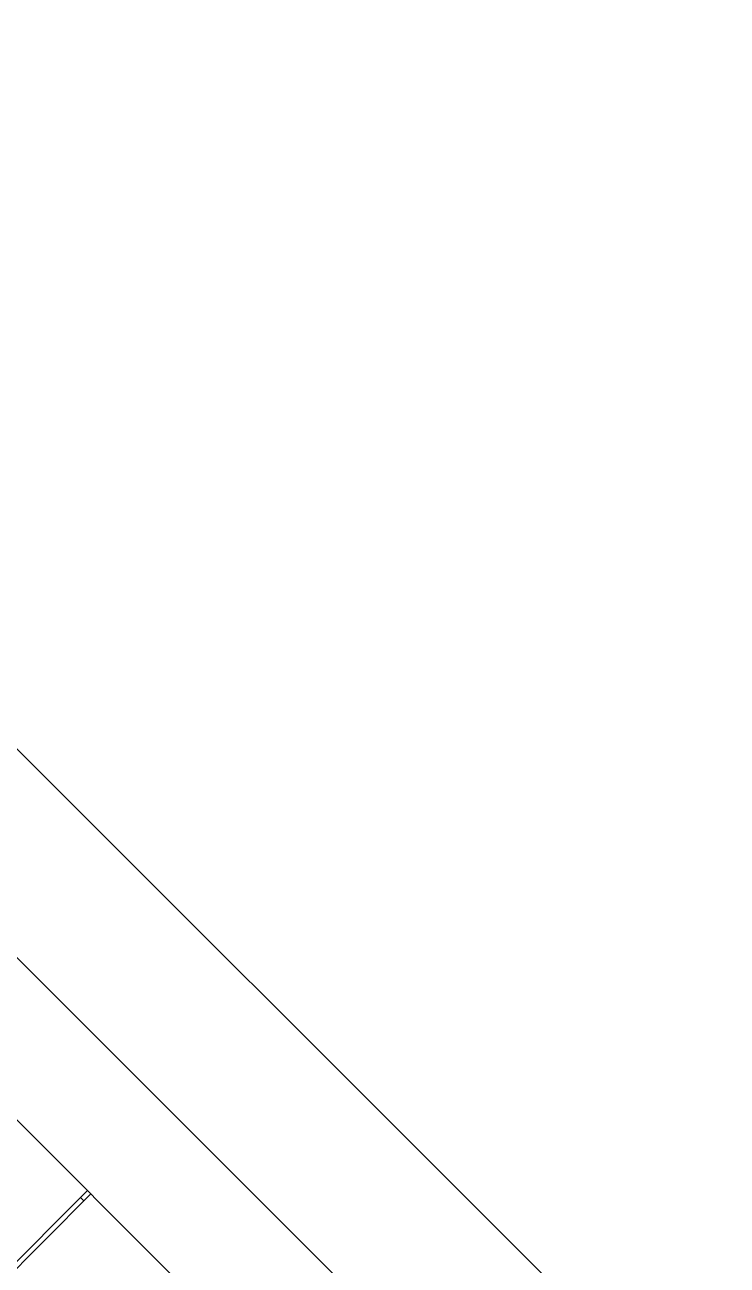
# Model space of a CAD drawing. Header units: metres. Extents: x 859577 to 860336, y 1645916 to 1646650.
# Drawn here: x 859964.745 to 859965.314, y 1646435.99 to 1646436.993 of the extents above; entities that cross this region are included whole.
import ezdxf

# ---------------------------------------------------------------- set-up
doc = ezdxf.new("R2010")
doc.units = ezdxf.units.M
doc.layers.add('A-ACCESORIOS', color=30, linetype='Continuous', lineweight=20)
doc.layers.add('PISO', color=31, linetype='Continuous', lineweight=15)

# ---------------------------------------------------------------- blocks, each defined once
blk = doc.blocks.new('vr10-13')
at = {"layer": 'A-ACCESORIOS', "linetype": 'Continuous', "lineweight": 0}
for p, q in [((3.1591, 1.2006), (4.0361, 1.2006)), ((4.0111, 1.1076), (3.1841, 1.1076)), ((3.5956, 1.1076), (3.5956, 0.4006)), ((3.5996, 1.1076), (3.5996, 0.4006)), ((3.5996, 1.0997), (3.5956, 1.0997))]:
    blk.add_line(p, q, dxfattribs=at)

msp = doc.modelspace()

# ---------------------------------------------------------------- linework, layer by layer
at = {"layer": 'PISO'}
msp.add_lwpolyline([(859962.22773, 1646438.91519), (859965.31373, 1646435.83316), (859963.83078, 1646434.3483), (859960.74478, 1646437.43032)], close=True, dxfattribs=at)

# ---------------------------------------------------------------- block references
at = {"layer": 'A-ACCESORIOS', "rotation": 315.0369750842425}
msp.add_blockref('vr10-13', (859961.46879, 1646437.80741), dxfattribs=at)

doc.saveas('drawing.dxf')
